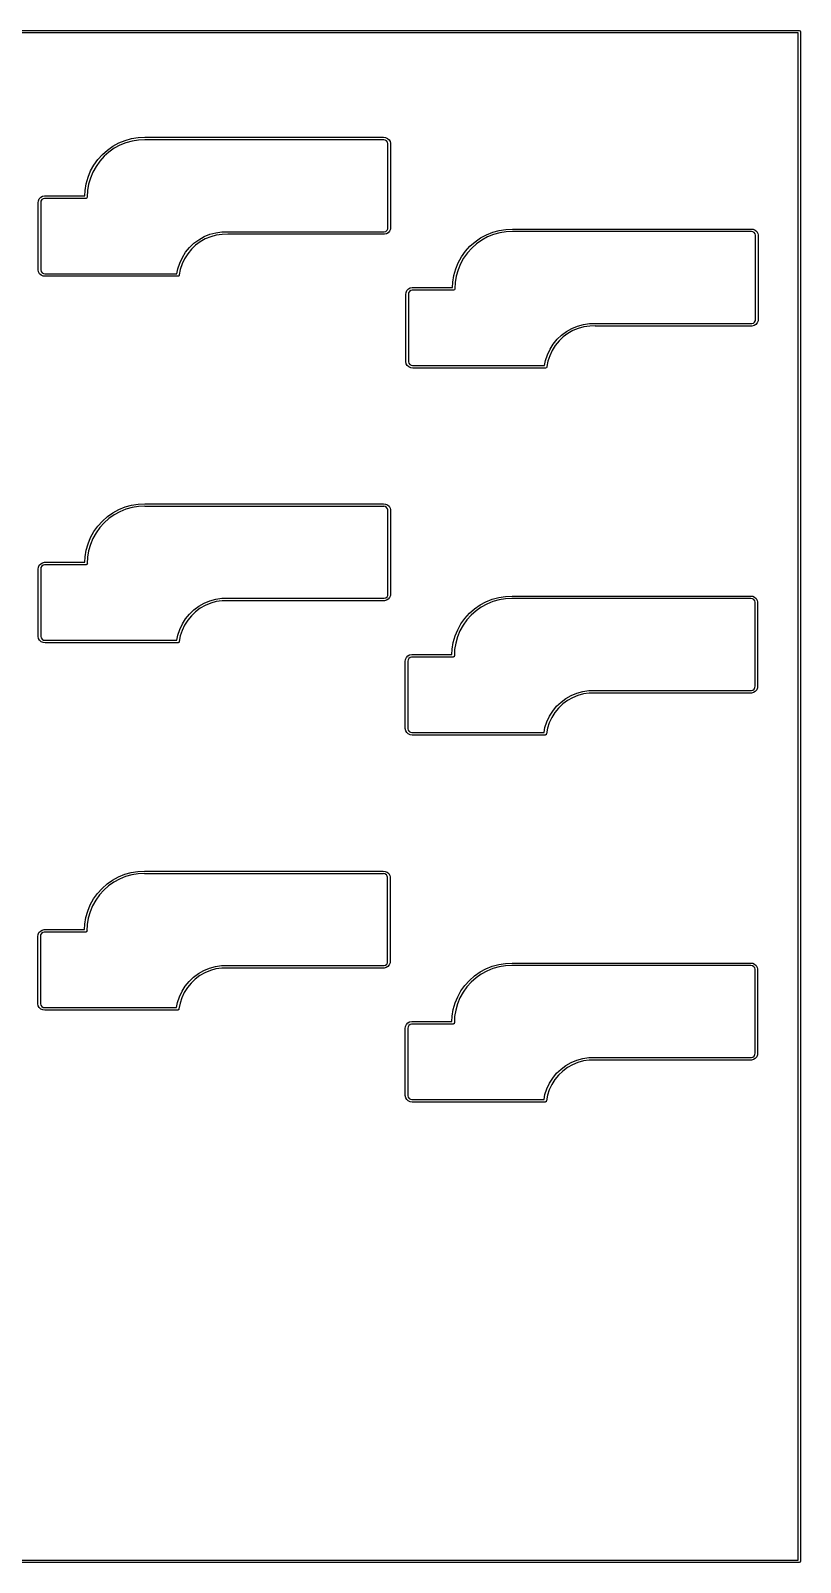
# Model space of a CAD drawing. Extents: x 23.1 to 118, y -101.2 to -30.3.
# Drawn here: x 82.4 to 118, y -101.2 to -30.3 of the extents above; entities that cross this region are included whole.
import ezdxf

# ---------------------------------------------------------------- set-up
doc = ezdxf.new("R2010")
doc.units = 0
doc.layers.add('BLACK', color=7, linetype='CONTINUOUS')

msp = doc.modelspace()

# ---------------------------------------------------------------- linework, layer by layer
at = {"layer": 'BLACK', "linetype": 'CONTINUOUS'}
for p, q in [((23.15, -30.3), (117.95, -30.3)), ((117.9, -30.4), (23.2, -30.4)), ((117.9, -101.15), (117.9, -30.4)), ((117.95, -30.3), (117.985, -30.3146)), ((117.985, -30.3146), (118, -30.35)), ((118, -30.35), (118, -101.2)), ((86.4391, -35.5041), (86.7287, -35.3868)), ((86.7287, -35.3868), (87.0298, -35.303)), ((87.0545, -35.4161), (86.766, -35.4963)), ((87.0298, -35.303), (87.3385, -35.2539)), ((87.3502, -35.369), (87.0545, -35.4161)), ((87.3385, -35.2539), (87.65, -35.24)), ((87.6401, -35.3561), (87.3502, -35.369)), ((87.6493, -35.36), (87.6401, -35.3561)), ((87.6496, -35.3598), (87.6493, -35.36)), ((87.65, -35.36), (87.6496, -35.3598)), ((87.65, -35.24), (87.65, -35.24)), ((87.65, -35.24), (87.6501, -35.24)), ((98.7003, -35.36), (87.65, -35.36)), ((87.6501, -35.24), (87.6507, -35.24)), ((87.6507, -35.24), (87.6507, -35.24)), ((87.6507, -35.24), (98.7003, -35.24)), ((98.7003, -35.24), (98.7014, -35.2405)), ((98.7015, -35.3595), (98.7003, -35.36)), ((98.7014, -35.2405), (98.7943, -35.2514)), ((98.7027, -35.36), (98.7015, -35.3595)), ((98.7087, -35.3572), (98.7027, -35.36)), ((98.7773, -35.368), (98.7087, -35.3572)), ((98.8418, -35.4075), (98.7773, -35.368)), ((98.7943, -35.2514), (98.8824, -35.292)), ((98.8864, -35.4687), (98.8418, -35.4075)), ((98.8824, -35.292), (98.9538, -35.3578)), ((98.9, -35.5253), (98.8864, -35.4687)), ((98.9538, -35.3578), (99.0012, -35.4424)), ((99.0012, -35.4424), (99.0137, -35.5048)), ((85.4657, -36.2726), (85.6747, -36.0402)), ((85.7562, -36.1223), (85.556, -36.3449)), ((85.6747, -36.0402), (85.9086, -35.8329)), ((85.9803, -35.9237), (85.7562, -36.1223)), ((85.9086, -35.8329), (86.1645, -35.6535)), ((86.2255, -35.7518), (85.9803, -35.9237)), ((86.1645, -35.6535), (86.4391, -35.5041)), ((86.4885, -35.6087), (86.2255, -35.7518)), ((86.766, -35.4963), (86.4885, -35.6087)), ((98.8997, -39.4), (98.9, -35.5253)), ((99.0137, -35.5048), (99.02, -35.52)), ((99.02, -35.5383), (99.0197, -39.4)), ((99.02, -35.52), (99.02, -35.5363)), ((99.02, -35.5363), (99.0203, -35.5376)), ((99.0202, -35.5376), (99.02, -35.5383)), ((99.0203, -35.5376), (99.0202, -35.5376)), ((99.0202, -35.5376), (99.0202, -35.5376)), ((85.0136, -37.0894), (85.133, -36.8006)), ((85.2373, -36.8508), (85.1228, -37.1275)), ((85.133, -36.8006), (85.2844, -36.5271)), ((85.3823, -36.5888), (85.2373, -36.8508)), ((85.2844, -36.5271), (85.4657, -36.2726)), ((85.556, -36.3449), (85.3823, -36.5888)), ((84.8762, -37.6982), (84.9276, -37.3899)), ((84.9276, -37.3899), (85.0136, -37.0894)), ((85.0405, -37.4154), (84.9912, -37.7107)), ((85.1228, -37.1275), (85.0405, -37.4154)), ((82.7038, -38.27), (82.7043, -38.2689)), ((82.7038, -41.38), (82.7038, -38.27)), ((82.7043, -38.2689), (82.7152, -38.176)), ((82.7152, -38.176), (82.7558, -38.0879)), ((82.7558, -38.0879), (82.8216, -38.0165)), ((82.8319, -38.193), (82.821, -38.2616)), ((82.821, -38.2616), (82.8238, -38.2676)), ((82.8216, -38.0165), (82.9063, -37.9691)), ((82.8238, -38.2676), (82.8234, -38.2688)), ((82.8234, -38.2688), (82.8238, -38.27)), ((82.8238, -38.27), (82.8238, -41.38)), ((82.8714, -38.1285), (82.8319, -38.193)), ((82.9325, -38.084), (82.8714, -38.1285)), ((82.9063, -37.9691), (83.0013, -37.9501)), ((82.999, -38.068), (82.9325, -38.084)), ((83.0038, -38.07), (82.999, -38.068)), ((83.0013, -37.9501), (83.0015, -37.95)), ((83.0015, -37.95), (83.0027, -37.9505)), ((83.0027, -37.9505), (83.0038, -37.95)), ((83.0038, -37.95), (84.8631, -37.95)), ((84.92, -38.07), (83.0038, -38.07)), ((84.8631, -37.95), (84.8762, -37.6982)), ((84.9201, -38.0699), (84.92, -38.07)), ((84.9203, -38.07), (84.9201, -38.0699)), ((84.9413, -38.0612), (84.9203, -38.07)), ((84.9624, -38.0524), (84.9413, -38.0612)), ((84.9625, -38.0523), (84.9624, -38.0524)), ((84.9626, -38.0522), (84.9625, -38.0523)), ((84.9713, -38.0311), (84.9626, -38.0522)), ((84.98, -38.01), (84.9713, -38.0311)), ((84.9912, -37.7107), (84.9762, -38.0006)), ((84.9762, -38.0006), (84.98, -38.0097)), ((84.98, -38.0097), (84.9799, -38.0099)), ((84.9799, -38.0099), (84.98, -38.01)), ((90.6556, -39.7353), (90.9293, -39.6607)), ((90.9293, -39.6607), (91.2101, -39.6203)), ((91.2101, -39.6203), (91.491, -39.6151)), ((91.48, -39.7309), (91.2194, -39.7358)), ((91.4886, -39.7349), (91.48, -39.7309)), ((91.491, -39.6151), (91.4912, -39.615)), ((91.4912, -39.615), (98.7297, -39.615)), ((98.7297, -39.615), (98.7336, -39.6166)), ((98.7336, -39.6166), (98.7993, -39.5979)), ((98.8302, -39.7117), (98.7344, -39.7349)), ((98.7993, -39.5979), (98.8594, -39.5498)), ((98.9139, -39.6596), (98.8302, -39.7117)), ((98.8594, -39.5498), (98.8961, -39.4822)), ((98.8961, -39.4822), (98.9031, -39.4117)), ((98.9009, -39.4029), (98.8997, -39.4)), ((98.9, -39.406), (98.9009, -39.4029)), ((98.9031, -39.4117), (98.9, -39.406)), ((98.9771, -39.584), (98.9139, -39.6596)), ((99.0135, -39.4924), (98.9771, -39.584)), ((99.0189, -39.4018), (99.0135, -39.4924)), ((99.0197, -39.4), (99.0189, -39.4018)), ((103.464, -39.7541), (103.754, -39.6368)), ((103.754, -39.6368), (104.055, -39.553)), ((104.079, -39.6661), (103.791, -39.7463)), ((104.055, -39.553), (104.364, -39.5039)), ((104.375, -39.619), (104.079, -39.6661)), ((104.364, -39.5039), (104.675, -39.49)), ((104.665, -39.6061), (104.375, -39.619)), ((104.674, -39.61), (104.665, -39.6061)), ((104.675, -39.6098), (104.674, -39.61)), ((104.675, -39.49), (104.675, -39.49)), ((104.675, -39.49), (104.675, -39.49)), ((104.675, -39.49), (104.676, -39.49)), ((104.675, -39.61), (104.675, -39.6098)), ((115.725, -39.61), (104.675, -39.61)), ((104.676, -39.49), (104.676, -39.49)), ((104.676, -39.49), (115.725, -39.49)), ((115.725, -39.49), (115.726, -39.4905)), ((115.726, -39.6095), (115.725, -39.61)), ((115.726, -39.4905), (115.819, -39.5014)), ((115.728, -39.61), (115.726, -39.6095)), ((115.734, -39.6072), (115.728, -39.61)), ((115.802, -39.618), (115.734, -39.6072)), ((115.867, -39.6575), (115.802, -39.618)), ((115.819, -39.5014), (115.907, -39.542)), ((115.911, -39.7187), (115.867, -39.6575)), ((115.907, -39.542), (115.979, -39.6078)), ((115.925, -39.7753), (115.911, -39.7187)), ((115.979, -39.6078), (116.026, -39.6924)), ((116.026, -39.6924), (116.039, -39.7548)), ((89.5333, -40.5669), (89.7129, -40.3473)), ((89.7979, -40.4261), (89.6273, -40.6346)), ((89.7129, -40.3473), (89.9182, -40.1516)), ((89.9928, -40.2402), (89.7979, -40.4261)), ((89.9182, -40.1516), (90.1462, -39.9827)), ((90.2093, -40.0799), (89.9928, -40.2402)), ((90.1462, -39.9827), (90.3932, -39.8432)), ((90.4438, -39.9474), (90.2093, -40.0799)), ((90.3932, -39.8432), (90.6556, -39.7353)), ((90.6929, -39.845), (90.4438, -39.9474)), ((90.9528, -39.7741), (90.6929, -39.845)), ((91.2194, -39.7358), (90.9528, -39.7741)), ((91.4899, -39.7345), (91.4886, -39.7349)), ((91.4912, -39.735), (91.4899, -39.7345)), ((98.7297, -39.735), (91.4912, -39.735)), ((98.732, -39.734), (98.7297, -39.735)), ((98.7344, -39.7348), (98.732, -39.734)), ((98.7344, -39.7349), (98.7344, -39.7348)), ((102.491, -40.5226), (102.7, -40.2902)), ((102.781, -40.3723), (102.581, -40.5949)), ((102.7, -40.2902), (102.934, -40.0829)), ((103.005, -40.1737), (102.781, -40.3723)), ((102.934, -40.0829), (103.19, -39.9035)), ((103.25, -40.0018), (103.005, -40.1737)), ((103.19, -39.9035), (103.464, -39.7541)), ((103.513, -39.8587), (103.25, -40.0018)), ((103.791, -39.7463), (103.513, -39.8587)), ((115.925, -43.65), (115.925, -39.7753)), ((116.039, -39.7548), (116.045, -39.77)), ((116.045, -39.77), (116.045, -39.7863)), ((116.045, -39.7863), (116.045, -39.7876)), ((116.045, -39.7876), (116.045, -39.7876)), ((116.045, -39.7876), (116.045, -39.7876)), ((116.045, -39.7876), (116.045, -39.7883)), ((116.045, -39.7883), (116.045, -43.65)), ((89.1742, -41.3337), (89.2619, -41.0639)), ((89.2619, -41.0639), (89.3822, -40.807)), ((89.3696, -41.1065), (89.2864, -41.3627)), ((89.4839, -40.8626), (89.3696, -41.1065)), ((89.3822, -40.807), (89.5333, -40.5669)), ((89.6273, -40.6346), (89.4839, -40.8626)), ((102.039, -41.3394), (102.158, -41.0506)), ((102.262, -41.1008), (102.148, -41.3775)), ((102.158, -41.0506), (102.309, -40.7771)), ((102.407, -40.8388), (102.262, -41.1008)), ((102.309, -40.7771), (102.491, -40.5226)), ((102.581, -40.5949), (102.407, -40.8388)), ((82.7043, -41.3812), (82.7038, -41.38)), ((82.7229, -41.4776), (82.7038, -41.3824)), ((82.7038, -41.3824), (82.7039, -41.3824)), ((82.7039, -41.3824), (82.7043, -41.3812)), ((82.7703, -41.5622), (82.7229, -41.4776)), ((82.8417, -41.6281), (82.7703, -41.5622)), ((82.8238, -41.38), (82.8218, -41.385)), ((82.8218, -41.385), (82.8377, -41.4513)), ((82.8377, -41.4513), (82.8823, -41.5125)), ((82.9299, -41.6686), (82.8417, -41.6281)), ((82.8823, -41.5125), (82.9468, -41.552)), ((83.0227, -41.6795), (82.9299, -41.6686)), ((82.9468, -41.552), (83.0155, -41.5628)), ((83.0155, -41.5628), (83.0214, -41.56)), ((83.0214, -41.56), (83.0227, -41.5605)), ((83.0227, -41.5605), (83.0238, -41.56)), ((83.0238, -41.68), (83.0227, -41.6795)), ((83.0238, -41.56), (89.1306, -41.56)), ((89.18, -41.68), (83.0238, -41.68)), ((89.1306, -41.56), (89.1742, -41.3337)), ((89.1979, -41.6726), (89.18, -41.68)), ((89.2166, -41.6675), (89.1979, -41.6726)), ((89.2187, -41.664), (89.2166, -41.6675)), ((89.2224, -41.6624), (89.2187, -41.664)), ((89.2298, -41.6445), (89.2224, -41.6624)), ((89.2395, -41.6277), (89.2298, -41.6445)), ((89.2864, -41.3627), (89.2378, -41.6147)), ((89.2378, -41.6147), (89.24, -41.62)), ((89.24, -41.62), (89.2384, -41.6238)), ((89.2384, -41.6238), (89.2395, -41.6277)), ((101.901, -41.9482), (101.953, -41.6399)), ((101.953, -41.6399), (102.039, -41.3394)), ((102.065, -41.6654), (102.016, -41.9607)), ((102.148, -41.3775), (102.065, -41.6654)), ((99.7288, -42.52), (99.7293, -42.5189)), ((99.7288, -45.63), (99.7288, -42.52)), ((99.7293, -42.5189), (99.7402, -42.426)), ((99.7402, -42.426), (99.7808, -42.3379)), ((99.7808, -42.3379), (99.8466, -42.2665)), ((99.8569, -42.443), (99.846, -42.5116)), ((99.846, -42.5116), (99.8488, -42.5176)), ((99.8466, -42.2665), (99.9313, -42.2191)), ((99.8488, -42.5176), (99.8484, -42.5188)), ((99.8484, -42.5188), (99.8488, -42.52)), ((99.8488, -42.52), (99.8488, -45.63)), ((99.8964, -42.3785), (99.8569, -42.443)), ((99.9575, -42.334), (99.8964, -42.3785)), ((99.9313, -42.2191), (100.026, -42.2001)), ((100.024, -42.318), (99.9575, -42.334)), ((100.029, -42.32), (100.024, -42.318)), ((100.026, -42.2001), (100.026, -42.2)), ((100.026, -42.2), (100.028, -42.2005)), ((100.028, -42.2005), (100.029, -42.2)), ((100.029, -42.2), (101.888, -42.2)), ((101.945, -42.32), (100.029, -42.32)), ((101.888, -42.2), (101.901, -41.9482)), ((101.966, -42.3112), (101.945, -42.32)), ((101.945, -42.32), (101.945, -42.3199)), ((101.945, -42.3199), (101.945, -42.32)), ((101.987, -42.3024), (101.966, -42.3112)), ((101.988, -42.3022), (101.987, -42.3023)), ((101.987, -42.3023), (101.987, -42.3024)), ((101.996, -42.2811), (101.988, -42.3022)), ((102.005, -42.26), (101.996, -42.2811)), ((102.016, -41.9607), (102.001, -42.2506)), ((102.001, -42.2506), (102.005, -42.2597)), ((102.005, -42.2597), (102.005, -42.2599)), ((102.005, -42.2599), (102.005, -42.26)), ((107.418, -44.0932), (107.681, -43.9853)), ((107.681, -43.9853), (107.954, -43.9107)), ((107.954, -43.9107), (108.235, -43.8703)), ((108.244, -43.9858), (107.978, -44.0241)), ((108.235, -43.8703), (108.516, -43.8651)), ((108.505, -43.9809), (108.244, -43.9858)), ((108.514, -43.9849), (108.505, -43.9809)), ((108.515, -43.9845), (108.514, -43.9849)), ((108.516, -43.985), (108.515, -43.9845)), ((108.516, -43.8651), (108.516, -43.865)), ((108.516, -43.865), (115.755, -43.865)), ((115.755, -43.985), (108.516, -43.985)), ((115.755, -43.865), (115.759, -43.8666)), ((115.757, -43.984), (115.755, -43.985)), ((115.759, -43.9848), (115.757, -43.984)), ((115.759, -43.8666), (115.824, -43.8479)), ((115.855, -43.9617), (115.759, -43.9849)), ((115.759, -43.9849), (115.759, -43.9848)), ((115.824, -43.8479), (115.884, -43.7998)), ((115.939, -43.9096), (115.855, -43.9617)), ((115.884, -43.7998), (115.921, -43.7322)), ((115.921, -43.7322), (115.928, -43.6617)), ((115.926, -43.6529), (115.925, -43.65)), ((115.925, -43.656), (115.926, -43.6529)), ((115.928, -43.6617), (115.925, -43.656)), ((116.002, -43.834), (115.939, -43.9096)), ((116.039, -43.7424), (116.002, -43.834)), ((116.044, -43.6518), (116.039, -43.7424)), ((116.045, -43.65), (116.044, -43.6518)), ((106.558, -44.8169), (106.738, -44.5973)), ((106.823, -44.6761), (106.652, -44.8846)), ((106.738, -44.5973), (106.943, -44.4016)), ((107.018, -44.4902), (106.823, -44.6761)), ((106.943, -44.4016), (107.171, -44.2327)), ((107.234, -44.3299), (107.018, -44.4902)), ((107.171, -44.2327), (107.418, -44.0932)), ((107.469, -44.1974), (107.234, -44.3299)), ((107.718, -44.095), (107.469, -44.1974)), ((107.978, -44.0241), (107.718, -44.095)), ((106.199, -45.5837), (106.287, -45.3139)), ((106.287, -45.3139), (106.407, -45.057)), ((106.395, -45.3565), (106.311, -45.6127)), ((106.509, -45.1126), (106.395, -45.3565)), ((106.407, -45.057), (106.558, -44.8169)), ((106.652, -44.8846), (106.509, -45.1126)), ((99.7293, -45.6312), (99.7288, -45.63)), ((99.7479, -45.7276), (99.7288, -45.6324)), ((99.7288, -45.6324), (99.7289, -45.6324)), ((99.7289, -45.6324), (99.7293, -45.6312)), ((99.7953, -45.8122), (99.7479, -45.7276)), ((99.8667, -45.8781), (99.7953, -45.8122)), ((99.8488, -45.63), (99.8468, -45.635)), ((99.8468, -45.635), (99.8627, -45.7013)), ((99.8627, -45.7013), (99.9073, -45.7625)), ((99.9549, -45.9186), (99.8667, -45.8781)), ((99.9073, -45.7625), (99.9718, -45.802)), ((100.048, -45.9295), (99.9549, -45.9186)), ((99.9718, -45.802), (100.04, -45.8128)), ((100.04, -45.8128), (100.046, -45.81)), ((100.046, -45.81), (100.048, -45.8105)), ((100.048, -45.8105), (100.049, -45.81)), ((100.049, -45.93), (100.048, -45.9295)), ((100.049, -45.81), (106.156, -45.81)), ((106.205, -45.93), (100.049, -45.93)), ((106.156, -45.81), (106.199, -45.5837)), ((106.223, -45.9226), (106.205, -45.93)), ((106.242, -45.9175), (106.223, -45.9226)), ((106.244, -45.914), (106.242, -45.9175)), ((106.247, -45.9124), (106.244, -45.914)), ((106.255, -45.8945), (106.247, -45.9124)), ((106.265, -45.8777), (106.255, -45.8945)), ((106.311, -45.6127), (106.263, -45.8647)), ((106.263, -45.8647), (106.265, -45.87)), ((106.265, -45.87), (106.263, -45.8738)), ((106.263, -45.8738), (106.265, -45.8777)), ((86.1645, -52.6285), (86.4391, -52.4791)), ((86.4391, -52.4791), (86.7287, -52.3618)), ((86.766, -52.4713), (86.4885, -52.5837)), ((86.7287, -52.3618), (87.0298, -52.278)), ((87.0545, -52.3911), (86.766, -52.4713)), ((87.0298, -52.278), (87.3385, -52.2289)), ((87.3502, -52.344), (87.0545, -52.3911)), ((87.3385, -52.2289), (87.65, -52.215)), ((87.6401, -52.3311), (87.3502, -52.344)), ((87.6493, -52.335), (87.6401, -52.3311)), ((87.6496, -52.3348), (87.6493, -52.335)), ((87.65, -52.335), (87.6496, -52.3348)), ((87.65, -52.215), (87.65, -52.215)), ((87.65, -52.215), (87.6501, -52.215)), ((98.7003, -52.335), (87.65, -52.335)), ((87.6501, -52.215), (87.6507, -52.215)), ((87.6507, -52.215), (87.6507, -52.215)), ((87.6507, -52.215), (98.7003, -52.215)), ((98.7003, -52.215), (98.7014, -52.2155)), ((98.7015, -52.3345), (98.7003, -52.335)), ((98.7014, -52.2155), (98.7943, -52.2264)), ((98.7027, -52.335), (98.7015, -52.3345)), ((98.7087, -52.3322), (98.7027, -52.335)), ((98.7773, -52.343), (98.7087, -52.3322)), ((98.8418, -52.3825), (98.7773, -52.343)), ((98.7943, -52.2264), (98.8824, -52.267)), ((98.8864, -52.4437), (98.8418, -52.3825)), ((98.8824, -52.267), (98.9538, -52.3328)), ((98.9, -52.5003), (98.8864, -52.4437)), ((98.8997, -56.375), (98.9, -52.5003)), ((98.9538, -52.3328), (99.0012, -52.4174)), ((99.0012, -52.4174), (99.0137, -52.4798)), ((99.0137, -52.4798), (99.02, -52.495)), ((99.02, -52.495), (99.02, -52.5113)), ((85.4657, -53.2476), (85.6747, -53.0152)), ((85.7562, -53.0973), (85.556, -53.3199)), ((85.6747, -53.0152), (85.9086, -52.8079)), ((85.9803, -52.8987), (85.7562, -53.0973)), ((85.9086, -52.8079), (86.1645, -52.6285)), ((86.2255, -52.7268), (85.9803, -52.8987)), ((86.4885, -52.5837), (86.2255, -52.7268)), ((99.02, -52.5133), (99.0197, -56.375)), ((99.02, -52.5113), (99.0203, -52.5126)), ((99.0202, -52.5126), (99.02, -52.5133)), ((99.0203, -52.5126), (99.0202, -52.5126)), ((99.0202, -52.5126), (99.0202, -52.5126)), ((85.0136, -54.0644), (85.133, -53.7756)), ((85.2373, -53.8258), (85.1228, -54.1025)), ((85.133, -53.7756), (85.2844, -53.5021)), ((85.3823, -53.5638), (85.2373, -53.8258)), ((85.2844, -53.5021), (85.4657, -53.2476)), ((85.556, -53.3199), (85.3823, -53.5638)), ((84.8762, -54.6732), (84.9276, -54.3649)), ((84.9276, -54.3649), (85.0136, -54.0644)), ((85.0405, -54.3904), (84.9912, -54.6857)), ((85.1228, -54.1025), (85.0405, -54.3904)), ((82.7038, -55.245), (82.7043, -55.2439)), ((82.7038, -58.355), (82.7038, -55.245)), ((82.7043, -55.2439), (82.7152, -55.151)), ((82.7152, -55.151), (82.7558, -55.0629)), ((82.7558, -55.0629), (82.8216, -54.9915)), ((82.8319, -55.168), (82.821, -55.2366)), ((82.821, -55.2366), (82.8238, -55.2426)), ((82.8216, -54.9915), (82.9063, -54.9441)), ((82.8238, -55.2426), (82.8234, -55.2438)), ((82.8234, -55.2438), (82.8238, -55.245)), ((82.8238, -55.245), (82.8238, -58.355)), ((82.8714, -55.1035), (82.8319, -55.168)), ((82.9325, -55.059), (82.8714, -55.1035)), ((82.9063, -54.9441), (83.0013, -54.9251)), ((82.999, -55.043), (82.9325, -55.059)), ((83.0038, -55.045), (82.999, -55.043)), ((83.0013, -54.9251), (83.0015, -54.925)), ((83.0015, -54.925), (83.0027, -54.9255)), ((83.0027, -54.9255), (83.0038, -54.925)), ((83.0038, -54.925), (84.8631, -54.925)), ((84.92, -55.045), (83.0038, -55.045)), ((84.8631, -54.925), (84.8762, -54.6732)), ((84.9201, -55.0449), (84.92, -55.045)), ((84.9203, -55.045), (84.9201, -55.0449)), ((84.9413, -55.0362), (84.9203, -55.045)), ((84.9624, -55.0274), (84.9413, -55.0362)), ((84.9625, -55.0273), (84.9624, -55.0274)), ((84.9626, -55.0272), (84.9625, -55.0273)), ((84.9713, -55.0061), (84.9626, -55.0272)), ((84.98, -54.985), (84.9713, -55.0061)), ((84.9912, -54.6857), (84.9762, -54.9756)), ((84.9762, -54.9756), (84.98, -54.9847)), ((84.98, -54.9847), (84.9799, -54.9849)), ((84.9799, -54.9849), (84.98, -54.985)), ((90.3932, -56.8182), (90.6556, -56.7103)), ((90.6556, -56.7103), (90.9293, -56.6357)), ((90.9528, -56.7491), (90.6929, -56.82)), ((90.9293, -56.6357), (91.2101, -56.5953)), ((91.2194, -56.7108), (90.9528, -56.7491)), ((91.2101, -56.5953), (91.491, -56.5901)), ((91.48, -56.7059), (91.2194, -56.7108)), ((91.4886, -56.7099), (91.48, -56.7059)), ((91.4899, -56.7095), (91.4886, -56.7099)), ((91.4912, -56.71), (91.4899, -56.7095)), ((91.491, -56.5901), (91.4912, -56.59)), ((91.4912, -56.59), (98.7297, -56.59)), ((98.7297, -56.71), (91.4912, -56.71)), ((98.7297, -56.59), (98.7336, -56.5916)), ((98.732, -56.709), (98.7297, -56.71)), ((98.7344, -56.7098), (98.732, -56.709)), ((98.7336, -56.5916), (98.7993, -56.5729)), ((98.8302, -56.6867), (98.7344, -56.7099)), ((98.7344, -56.7099), (98.7344, -56.7098)), ((98.7993, -56.5729), (98.8594, -56.5248)), ((98.9139, -56.6346), (98.8302, -56.6867)), ((98.8594, -56.5248), (98.8961, -56.4572)), ((98.8961, -56.4572), (98.9031, -56.3867)), ((98.9009, -56.3779), (98.8997, -56.375)), ((98.9, -56.381), (98.9009, -56.3779)), ((98.9031, -56.3867), (98.9, -56.381)), ((98.9771, -56.559), (98.9139, -56.6346)), ((99.0135, -56.4674), (98.9771, -56.559)), ((99.0189, -56.3768), (99.0135, -56.4674)), ((99.0197, -56.375), (99.0189, -56.3768)), ((103.165, -56.9035), (103.439, -56.7541)), ((103.439, -56.7541), (103.729, -56.6368)), ((103.766, -56.7463), (103.488, -56.8587)), ((103.729, -56.6368), (104.03, -56.553)), ((104.054, -56.6661), (103.766, -56.7463)), ((104.03, -56.553), (104.338, -56.5039)), ((104.35, -56.619), (104.054, -56.6661)), ((104.338, -56.5039), (104.65, -56.49)), ((104.64, -56.6061), (104.35, -56.619)), ((104.649, -56.61), (104.64, -56.6061)), ((104.65, -56.6098), (104.649, -56.61)), ((104.65, -56.49), (104.65, -56.49)), ((104.65, -56.49), (104.65, -56.49)), ((104.65, -56.49), (104.651, -56.49)), ((104.65, -56.61), (104.65, -56.6098)), ((115.7, -56.61), (104.65, -56.61)), ((104.651, -56.49), (104.651, -56.49)), ((104.651, -56.49), (115.7, -56.49)), ((115.7, -56.49), (115.701, -56.4905)), ((115.701, -56.6095), (115.7, -56.61)), ((115.701, -56.4905), (115.794, -56.5014)), ((115.703, -56.61), (115.701, -56.6095)), ((115.709, -56.6072), (115.703, -56.61)), ((115.777, -56.618), (115.709, -56.6072)), ((115.842, -56.6575), (115.777, -56.618)), ((115.794, -56.5014), (115.882, -56.542)), ((115.886, -56.7187), (115.842, -56.6575)), ((115.882, -56.542), (115.954, -56.6078)), ((115.9, -56.7753), (115.886, -56.7187)), ((115.954, -56.6078), (116.001, -56.6924)), ((116.001, -56.6924), (116.014, -56.7548)), ((116.014, -56.7548), (116.02, -56.77)), ((89.5333, -57.5419), (89.7129, -57.3223)), ((89.7979, -57.4011), (89.6273, -57.6096)), ((89.7129, -57.3223), (89.9182, -57.1266)), ((89.9928, -57.2152), (89.7979, -57.4011)), ((89.9182, -57.1266), (90.1462, -56.9577)), ((90.2093, -57.0549), (89.9928, -57.2152)), ((90.1462, -56.9577), (90.3932, -56.8182)), ((90.4438, -56.9224), (90.2093, -57.0549)), ((90.6929, -56.82), (90.4438, -56.9224)), ((102.466, -57.5226), (102.675, -57.2902)), ((102.756, -57.3723), (102.556, -57.5949)), ((102.675, -57.2902), (102.909, -57.0829)), ((102.98, -57.1737), (102.756, -57.3723)), ((102.909, -57.0829), (103.165, -56.9035)), ((103.225, -57.0018), (102.98, -57.1737)), ((103.488, -56.8587), (103.225, -57.0018)), ((115.9, -60.65), (115.9, -56.7753)), ((116.02, -56.77), (116.02, -56.7863)), ((116.02, -56.7863), (116.02, -56.7876)), ((116.02, -56.7876), (116.02, -56.7876)), ((116.02, -56.7876), (116.02, -56.7876)), ((116.02, -56.7876), (116.02, -56.7883)), ((116.02, -56.7883), (116.02, -60.65)), ((89.1742, -58.3087), (89.2619, -58.0389)), ((89.2619, -58.0389), (89.3822, -57.782)), ((89.3696, -58.0815), (89.2864, -58.3377)), ((89.4839, -57.8376), (89.3696, -58.0815)), ((89.3822, -57.782), (89.5333, -57.5419)), ((89.6273, -57.6096), (89.4839, -57.8376)), ((102.014, -58.3394), (102.133, -58.0506)), ((102.237, -58.1008), (102.123, -58.3775)), ((102.133, -58.0506), (102.284, -57.7771)), ((102.382, -57.8388), (102.237, -58.1008)), ((102.284, -57.7771), (102.466, -57.5226)), ((102.556, -57.5949), (102.382, -57.8388)), ((82.7043, -58.3562), (82.7038, -58.355)), ((82.7229, -58.4526), (82.7038, -58.3574)), ((82.7038, -58.3574), (82.7039, -58.3574)), ((82.7039, -58.3574), (82.7043, -58.3562)), ((82.7703, -58.5372), (82.7229, -58.4526)), ((82.8417, -58.6031), (82.7703, -58.5372)), ((82.8238, -58.355), (82.8218, -58.36)), ((82.8218, -58.36), (82.8377, -58.4263)), ((82.8377, -58.4263), (82.8823, -58.4875)), ((82.9299, -58.6436), (82.8417, -58.6031)), ((82.8823, -58.4875), (82.9468, -58.527)), ((83.0227, -58.6545), (82.9299, -58.6436)), ((82.9468, -58.527), (83.0155, -58.5378)), ((83.0155, -58.5378), (83.0214, -58.535)), ((83.0214, -58.535), (83.0227, -58.5355)), ((83.0227, -58.5355), (83.0238, -58.535)), ((83.0238, -58.655), (83.0227, -58.6545)), ((83.0238, -58.535), (89.1306, -58.535)), ((89.18, -58.655), (83.0238, -58.655)), ((89.1306, -58.535), (89.1742, -58.3087)), ((89.1979, -58.6476), (89.18, -58.655)), ((89.2166, -58.6425), (89.1979, -58.6476)), ((89.2187, -58.639), (89.2166, -58.6425)), ((89.2224, -58.6374), (89.2187, -58.639)), ((89.2298, -58.6195), (89.2224, -58.6374)), ((89.2395, -58.6027), (89.2298, -58.6195)), ((89.2864, -58.3377), (89.2378, -58.5897)), ((89.2378, -58.5897), (89.24, -58.595)), ((89.24, -58.595), (89.2384, -58.5988)), ((89.2384, -58.5988), (89.2395, -58.6027)), ((101.876, -58.9482), (101.928, -58.6399)), ((101.928, -58.6399), (102.014, -58.3394)), ((102.04, -58.6654), (101.991, -58.9607)), ((102.123, -58.3775), (102.04, -58.6654)), ((99.7038, -59.52), (99.7043, -59.5189)), ((99.7038, -62.63), (99.7038, -59.52)), ((99.7043, -59.5189), (99.7152, -59.426)), ((99.7152, -59.426), (99.7558, -59.3379)), ((99.7558, -59.3379), (99.8216, -59.2665)), ((99.8319, -59.443), (99.821, -59.5116)), ((99.821, -59.5116), (99.8238, -59.5176)), ((99.8216, -59.2665), (99.9063, -59.2191)), ((99.8238, -59.5176), (99.8234, -59.5188)), ((99.8234, -59.5188), (99.8238, -59.52)), ((99.8238, -59.52), (99.8238, -62.63)), ((99.8714, -59.3785), (99.8319, -59.443)), ((99.9325, -59.334), (99.8714, -59.3785)), ((99.9063, -59.2191), (100.001, -59.2001)), ((99.999, -59.318), (99.9325, -59.334)), ((100.004, -59.32), (99.999, -59.318)), ((100.001, -59.2001), (100.001, -59.2)), ((100.001, -59.2), (100.003, -59.2005)), ((100.003, -59.2005), (100.004, -59.2)), ((100.004, -59.2), (101.863, -59.2)), ((101.92, -59.32), (100.004, -59.32)), ((101.863, -59.2), (101.876, -58.9482)), ((101.941, -59.3112), (101.92, -59.32)), ((101.92, -59.32), (101.92, -59.3199)), ((101.92, -59.3199), (101.92, -59.32)), ((101.962, -59.3024), (101.941, -59.3112)), ((101.963, -59.3022), (101.962, -59.3023)), ((101.962, -59.3023), (101.962, -59.3024)), ((101.971, -59.2811), (101.963, -59.3022)), ((101.98, -59.26), (101.971, -59.2811)), ((101.991, -58.9607), (101.976, -59.2506)), ((101.976, -59.2506), (101.98, -59.2597)), ((101.98, -59.2597), (101.98, -59.2599)), ((101.98, -59.2599), (101.98, -59.26)), ((107.393, -61.0932), (107.656, -60.9853)), ((107.656, -60.9853), (107.929, -60.9107)), ((107.929, -60.9107), (108.21, -60.8703)), ((108.219, -60.9858), (107.953, -61.0241)), ((108.21, -60.8703), (108.491, -60.8651)), ((108.48, -60.9809), (108.219, -60.9858)), ((108.489, -60.9849), (108.48, -60.9809)), ((108.49, -60.9845), (108.489, -60.9849)), ((108.491, -60.985), (108.49, -60.9845)), ((108.491, -60.8651), (108.491, -60.865)), ((108.491, -60.865), (115.73, -60.865)), ((115.73, -60.985), (108.491, -60.985)), ((115.73, -60.865), (115.734, -60.8666)), ((115.732, -60.984), (115.73, -60.985)), ((115.734, -60.9848), (115.732, -60.984)), ((115.734, -60.8666), (115.799, -60.8479)), ((115.83, -60.9617), (115.734, -60.9849)), ((115.734, -60.9849), (115.734, -60.9848)), ((115.799, -60.8479), (115.859, -60.7998)), ((115.914, -60.9096), (115.83, -60.9617)), ((115.859, -60.7998), (115.896, -60.7322)), ((115.896, -60.7322), (115.903, -60.6617)), ((115.901, -60.6529), (115.9, -60.65)), ((115.9, -60.656), (115.901, -60.6529)), ((115.903, -60.6617), (115.9, -60.656)), ((115.977, -60.834), (115.914, -60.9096)), ((116.014, -60.7424), (115.977, -60.834)), ((116.019, -60.6518), (116.014, -60.7424)), ((116.02, -60.65), (116.019, -60.6518)), ((106.533, -61.8169), (106.713, -61.5973)), ((106.798, -61.6761), (106.627, -61.8846)), ((106.713, -61.5973), (106.918, -61.4016)), ((106.993, -61.4902), (106.798, -61.6761)), ((106.918, -61.4016), (107.146, -61.2327)), ((107.209, -61.3299), (106.993, -61.4902)), ((107.146, -61.2327), (107.393, -61.0932)), ((107.444, -61.1974), (107.209, -61.3299)), ((107.693, -61.095), (107.444, -61.1974)), ((107.953, -61.0241), (107.693, -61.095)), ((106.174, -62.5837), (106.262, -62.3139)), ((106.262, -62.3139), (106.382, -62.057)), ((106.37, -62.3565), (106.286, -62.6127)), ((106.484, -62.1126), (106.37, -62.3565)), ((106.382, -62.057), (106.533, -61.8169)), ((106.627, -61.8846), (106.484, -62.1126)), ((99.7043, -62.6312), (99.7038, -62.63)), ((99.7229, -62.7276), (99.7038, -62.6324)), ((99.7038, -62.6324), (99.7039, -62.6324)), ((99.7039, -62.6324), (99.7043, -62.6312)), ((99.7703, -62.8122), (99.7229, -62.7276)), ((99.8417, -62.8781), (99.7703, -62.8122)), ((99.8238, -62.63), (99.8218, -62.635)), ((99.8218, -62.635), (99.8377, -62.7013)), ((99.8377, -62.7013), (99.8823, -62.7625)), ((99.9299, -62.9186), (99.8417, -62.8781)), ((99.8823, -62.7625), (99.9468, -62.802)), ((100.023, -62.9295), (99.9299, -62.9186)), ((99.9468, -62.802), (100.015, -62.8128)), ((100.015, -62.8128), (100.021, -62.81)), ((100.021, -62.81), (100.023, -62.8105)), ((100.023, -62.8105), (100.024, -62.81)), ((100.024, -62.93), (100.023, -62.9295)), ((100.024, -62.81), (106.131, -62.81)), ((106.18, -62.93), (100.024, -62.93)), ((106.131, -62.81), (106.174, -62.5837)), ((106.198, -62.9226), (106.18, -62.93)), ((106.217, -62.9175), (106.198, -62.9226)), ((106.219, -62.914), (106.217, -62.9175)), ((106.222, -62.9124), (106.219, -62.914)), ((106.23, -62.8945), (106.222, -62.9124)), ((106.24, -62.8777), (106.23, -62.8945)), ((106.286, -62.6127), (106.238, -62.8647)), ((106.238, -62.8647), (106.24, -62.87)), ((106.24, -62.87), (106.238, -62.8738)), ((106.238, -62.8738), (106.24, -62.8777)), ((86.1495, -69.6435), (86.4241, -69.4941)), ((86.4241, -69.4941), (86.7137, -69.3768)), ((86.751, -69.4863), (86.4735, -69.5987)), ((86.7137, -69.3768), (87.0148, -69.293)), ((87.0395, -69.4061), (86.751, -69.4863)), ((87.0148, -69.293), (87.3235, -69.2439)), ((87.3352, -69.359), (87.0395, -69.4061)), ((87.3235, -69.2439), (87.635, -69.23)), ((87.6251, -69.3461), (87.3352, -69.359)), ((87.6343, -69.35), (87.6251, -69.3461)), ((87.6346, -69.3498), (87.6343, -69.35)), ((87.635, -69.35), (87.6346, -69.3498)), ((87.635, -69.23), (87.635, -69.23)), ((87.635, -69.23), (87.6351, -69.23)), ((98.6853, -69.35), (87.635, -69.35)), ((87.6351, -69.23), (87.6357, -69.23)), ((87.6357, -69.23), (87.6357, -69.23)), ((87.6357, -69.23), (98.6853, -69.23)), ((98.6853, -69.23), (98.6864, -69.2305)), ((98.6865, -69.3495), (98.6853, -69.35)), ((98.6864, -69.2305), (98.7793, -69.2414)), ((98.6877, -69.35), (98.6865, -69.3495)), ((98.6937, -69.3472), (98.6877, -69.35)), ((98.7623, -69.358), (98.6937, -69.3472)), ((98.8268, -69.3975), (98.7623, -69.358)), ((98.7793, -69.2414), (98.8674, -69.282)), ((98.8714, -69.4587), (98.8268, -69.3975)), ((98.8674, -69.282), (98.9388, -69.3478)), ((98.885, -69.5153), (98.8714, -69.4587)), ((98.8847, -73.39), (98.885, -69.5153)), ((98.9388, -69.3478), (98.9862, -69.4324)), ((98.9862, -69.4324), (98.9987, -69.4948)), ((98.9987, -69.4948), (99.005, -69.51)), ((99.005, -69.5283), (99.0047, -73.39)), ((99.005, -69.51), (99.005, -69.5263)), ((99.005, -69.5263), (99.0053, -69.5276)), ((99.0052, -69.5276), (99.005, -69.5283)), ((99.0053, -69.5276), (99.0052, -69.5276)), ((99.0052, -69.5276), (99.0052, -69.5276)), ((85.4507, -70.2626), (85.6597, -70.0302)), ((85.7412, -70.1123), (85.541, -70.3349)), ((85.6597, -70.0302), (85.8936, -69.8229)), ((85.9653, -69.9137), (85.7412, -70.1123)), ((85.8936, -69.8229), (86.1495, -69.6435)), ((86.2105, -69.7418), (85.9653, -69.9137)), ((86.4735, -69.5987), (86.2105, -69.7418)), ((84.9986, -71.0794), (85.118, -70.7906)), ((85.2223, -70.8408), (85.1078, -71.1175)), ((85.118, -70.7906), (85.2694, -70.5171)), ((85.3673, -70.5788), (85.2223, -70.8408)), ((85.2694, -70.5171), (85.4507, -70.2626)), ((85.541, -70.3349), (85.3673, -70.5788)), ((84.8612, -71.6882), (84.9126, -71.3799)), ((84.9126, -71.3799), (84.9986, -71.0794)), ((85.0255, -71.4054), (84.9762, -71.7007)), ((85.1078, -71.1175), (85.0255, -71.4054)), ((82.6888, -72.26), (82.6893, -72.2589)), ((82.6888, -75.37), (82.6888, -72.26)), ((82.6893, -72.2589), (82.7002, -72.166)), ((82.7002, -72.166), (82.7408, -72.0779)), ((82.7408, -72.0779), (82.8066, -72.0065)), ((82.8169, -72.183), (82.806, -72.2516)), ((82.806, -72.2516), (82.8088, -72.2576)), ((82.8066, -72.0065), (82.8913, -71.9591)), ((82.8088, -72.2576), (82.8084, -72.2588)), ((82.8084, -72.2588), (82.8088, -72.26)), ((82.8088, -72.26), (82.8088, -75.37)), ((82.8564, -72.1185), (82.8169, -72.183)), ((82.9175, -72.074), (82.8564, -72.1185)), ((82.8913, -71.9591), (82.9863, -71.9401)), ((82.984, -72.058), (82.9175, -72.074)), ((82.9888, -72.06), (82.984, -72.058)), ((82.9863, -71.9401), (82.9865, -71.94)), ((82.9865, -71.94), (82.9877, -71.9405)), ((82.9877, -71.9405), (82.9888, -71.94)), ((82.9888, -71.94), (84.8481, -71.94)), ((84.905, -72.06), (82.9888, -72.06)), ((84.8481, -71.94), (84.8612, -71.6882)), ((84.9051, -72.0599), (84.905, -72.06)), ((84.9053, -72.06), (84.9051, -72.0599)), ((84.9263, -72.0512), (84.9053, -72.06)), ((84.9474, -72.0424), (84.9263, -72.0512)), ((84.9475, -72.0423), (84.9474, -72.0424)), ((84.9476, -72.0422), (84.9475, -72.0423)), ((84.9563, -72.0211), (84.9476, -72.0422)), ((84.965, -72), (84.9563, -72.0211)), ((84.9762, -71.7007), (84.9612, -71.9906)), ((84.9612, -71.9906), (84.965, -71.9997)), ((84.965, -71.9997), (84.9649, -71.9999)), ((84.9649, -71.9999), (84.965, -72)), ((90.3782, -73.8332), (90.6406, -73.7253)), ((90.6406, -73.7253), (90.9143, -73.6507)), ((90.9378, -73.7641), (90.6779, -73.835)), ((90.9143, -73.6507), (91.1951, -73.6103)), ((91.2044, -73.7258), (90.9378, -73.7641)), ((91.1951, -73.6103), (91.476, -73.6051)), ((91.465, -73.7209), (91.2044, -73.7258)), ((91.4736, -73.7249), (91.465, -73.7209)), ((91.4749, -73.7245), (91.4736, -73.7249)), ((91.4762, -73.725), (91.4749, -73.7245)), ((91.476, -73.6051), (91.4762, -73.605)), ((91.4762, -73.605), (98.7147, -73.605)), ((98.7147, -73.725), (91.4762, -73.725)), ((98.7147, -73.605), (98.7186, -73.6066)), ((98.717, -73.724), (98.7147, -73.725)), ((98.7194, -73.7248), (98.717, -73.724)), ((98.7186, -73.6066), (98.7843, -73.5879)), ((98.8152, -73.7017), (98.7194, -73.7249)), ((98.7194, -73.7249), (98.7194, -73.7248)), ((98.7843, -73.5879), (98.8444, -73.5398)), ((98.8989, -73.6496), (98.8152, -73.7017)), ((98.8444, -73.5398), (98.8811, -73.4722)), ((98.8811, -73.4722), (98.8881, -73.4017)), ((98.8859, -73.3929), (98.8847, -73.39)), ((98.885, -73.396), (98.8859, -73.3929)), ((98.8881, -73.4017), (98.885, -73.396)), ((98.9621, -73.574), (98.8989, -73.6496)), ((98.9985, -73.4824), (98.9621, -73.574)), ((99.0039, -73.3918), (98.9985, -73.4824)), ((99.0047, -73.39), (99.0039, -73.3918)), ((103.165, -73.9035), (103.439, -73.7541)), ((103.439, -73.7541), (103.729, -73.6368)), ((103.766, -73.7463), (103.488, -73.8587)), ((103.729, -73.6368), (104.03, -73.553)), ((104.054, -73.6661), (103.766, -73.7463)), ((104.03, -73.553), (104.338, -73.5039)), ((104.35, -73.619), (104.054, -73.6661)), ((104.338, -73.5039), (104.65, -73.49)), ((104.64, -73.6061), (104.35, -73.619)), ((104.649, -73.61), (104.64, -73.6061)), ((104.65, -73.6098), (104.649, -73.61)), ((104.65, -73.49), (104.65, -73.49)), ((104.65, -73.49), (104.65, -73.49)), ((104.65, -73.49), (104.651, -73.49)), ((104.65, -73.61), (104.65, -73.6098)), ((115.7, -73.61), (104.65, -73.61)), ((104.651, -73.49), (104.651, -73.49)), ((104.651, -73.49), (115.7, -73.49)), ((115.7, -73.49), (115.701, -73.4905)), ((115.701, -73.6095), (115.7, -73.61)), ((115.701, -73.4905), (115.794, -73.5014)), ((115.703, -73.61), (115.701, -73.6095)), ((115.709, -73.6072), (115.703, -73.61)), ((115.777, -73.618), (115.709, -73.6072)), ((115.842, -73.6575), (115.777, -73.618)), ((115.794, -73.5014), (115.882, -73.542)), ((115.886, -73.7187), (115.842, -73.6575)), ((115.882, -73.542), (115.954, -73.6078)), ((115.9, -73.7753), (115.886, -73.7187)), ((115.9, -77.65), (115.9, -73.7753)), ((115.954, -73.6078), (116.001, -73.6924)), ((116.001, -73.6924), (116.014, -73.7548)), ((116.014, -73.7548), (116.02, -73.77)), ((116.02, -73.77), (116.02, -73.7863)), ((116.02, -73.7863), (116.02, -73.7876)), ((116.02, -73.7876), (116.02, -73.7876)), ((116.02, -73.7876), (116.02, -73.7876)), ((116.02, -73.7876), (116.02, -73.7883)), ((89.5183, -74.5569), (89.6979, -74.3373)), ((89.7829, -74.4161), (89.6123, -74.6246)), ((89.6979, -74.3373), (89.9032, -74.1416)), ((89.9778, -74.2302), (89.7829, -74.4161)), ((89.9032, -74.1416), (90.1312, -73.9727)), ((90.1943, -74.0699), (89.9778, -74.2302)), ((90.1312, -73.9727), (90.3782, -73.8332)), ((90.4288, -73.9374), (90.1943, -74.0699)), ((90.6779, -73.835), (90.4288, -73.9374)), ((102.466, -74.5226), (102.675, -74.2902)), ((102.756, -74.3723), (102.556, -74.5949)), ((102.675, -74.2902), (102.909, -74.0829)), ((102.98, -74.1737), (102.756, -74.3723)), ((102.909, -74.0829), (103.165, -73.9035)), ((103.225, -74.0018), (102.98, -74.1737)), ((103.488, -73.8587), (103.225, -74.0018)), ((116.02, -73.7883), (116.02, -77.65)), ((89.1592, -75.3237), (89.2469, -75.0539)), ((89.2469, -75.0539), (89.3672, -74.797)), ((89.3546, -75.0965), (89.2714, -75.3527)), ((89.4689, -74.8526), (89.3546, -75.0965)), ((89.3672, -74.797), (89.5183, -74.5569)), ((89.6123, -74.6246), (89.4689, -74.8526)), ((102.014, -75.3394), (102.133, -75.0506)), ((102.237, -75.1008), (102.123, -75.3775)), ((102.133, -75.0506), (102.284, -74.7771)), ((102.382, -74.8388), (102.237, -75.1008)), ((102.284, -74.7771), (102.466, -74.5226)), ((102.556, -74.5949), (102.382, -74.8388)), ((82.6893, -75.3712), (82.6888, -75.37)), ((82.7079, -75.4676), (82.6888, -75.3724)), ((82.6888, -75.3724), (82.6889, -75.3724)), ((82.6889, -75.3724), (82.6893, -75.3712)), ((82.7553, -75.5522), (82.7079, -75.4676)), ((82.8267, -75.6181), (82.7553, -75.5522)), ((82.8088, -75.37), (82.8068, -75.375)), ((82.8068, -75.375), (82.8227, -75.4413)), ((82.8227, -75.4413), (82.8673, -75.5025)), ((82.9149, -75.6586), (82.8267, -75.6181)), ((82.8673, -75.5025), (82.9318, -75.542)), ((83.0077, -75.6695), (82.9149, -75.6586)), ((82.9318, -75.542), (83.0005, -75.5528)), ((83.0005, -75.5528), (83.0064, -75.55)), ((83.0064, -75.55), (83.0077, -75.5505)), ((83.0077, -75.5505), (83.0088, -75.55)), ((83.0088, -75.67), (83.0077, -75.6695)), ((83.0088, -75.55), (89.1156, -75.55)), ((89.165, -75.67), (83.0088, -75.67)), ((89.1156, -75.55), (89.1592, -75.3237)), ((89.1829, -75.6626), (89.165, -75.67)), ((89.2016, -75.6575), (89.1829, -75.6626)), ((89.2037, -75.654), (89.2016, -75.6575)), ((89.2074, -75.6524), (89.2037, -75.654)), ((89.2148, -75.6345), (89.2074, -75.6524)), ((89.2245, -75.6177), (89.2148, -75.6345)), ((89.2714, -75.3527), (89.2228, -75.6047)), ((89.2228, -75.6047), (89.225, -75.61)), ((89.225, -75.61), (89.2234, -75.6138)), ((89.2234, -75.6138), (89.2245, -75.6177)), ((101.876, -75.9482), (101.928, -75.6399)), ((101.928, -75.6399), (102.014, -75.3394)), ((102.04, -75.6654), (101.991, -75.9607)), ((102.123, -75.3775), (102.04, -75.6654)), ((99.7038, -76.52), (99.7043, -76.5189)), ((99.7038, -79.63), (99.7038, -76.52)), ((99.7043, -76.5189), (99.7152, -76.426)), ((99.7152, -76.426), (99.7558, -76.3379)), ((99.7558, -76.3379), (99.8216, -76.2665)), ((99.8319, -76.443), (99.821, -76.5116)), ((99.821, -76.5116), (99.8238, -76.5176)), ((99.8216, -76.2665), (99.9063, -76.2191)), ((99.8238, -76.5176), (99.8234, -76.5188)), ((99.8234, -76.5188), (99.8238, -76.52)), ((99.8238, -76.52), (99.8238, -79.63)), ((99.8714, -76.3785), (99.8319, -76.443)), ((99.9325, -76.334), (99.8714, -76.3785)), ((99.9063, -76.2191), (100.001, -76.2001)), ((99.999, -76.318), (99.9325, -76.334)), ((100.004, -76.32), (99.999, -76.318)), ((100.001, -76.2001), (100.001, -76.2)), ((100.001, -76.2), (100.003, -76.2005)), ((100.003, -76.2005), (100.004, -76.2)), ((100.004, -76.2), (101.863, -76.2)), ((101.92, -76.32), (100.004, -76.32)), ((101.863, -76.2), (101.876, -75.9482)), ((101.941, -76.3112), (101.92, -76.32)), ((101.92, -76.32), (101.92, -76.3199)), ((101.92, -76.3199), (101.92, -76.32)), ((101.962, -76.3024), (101.941, -76.3112)), ((101.963, -76.3022), (101.962, -76.3023)), ((101.962, -76.3023), (101.962, -76.3024)), ((101.971, -76.2811), (101.963, -76.3022)), ((101.98, -76.26), (101.971, -76.2811)), ((101.991, -75.9607), (101.976, -76.2506)), ((101.976, -76.2506), (101.98, -76.2597)), ((101.98, -76.2597), (101.98, -76.2599)), ((101.98, -76.2599), (101.98, -76.26)), ((107.393, -78.0932), (107.656, -77.9853)), ((107.656, -77.9853), (107.929, -77.9107)), ((107.953, -78.0241), (107.693, -78.095)), ((107.929, -77.9107), (108.21, -77.8703)), ((108.219, -77.9858), (107.953, -78.0241)), ((108.21, -77.8703), (108.491, -77.8651)), ((108.48, -77.9809), (108.219, -77.9858)), ((108.489, -77.9849), (108.48, -77.9809)), ((108.49, -77.9845), (108.489, -77.9849)), ((108.491, -77.985), (108.49, -77.9845)), ((108.491, -77.8651), (108.491, -77.865)), ((108.491, -77.865), (115.73, -77.865)), ((115.73, -77.985), (108.491, -77.985)), ((115.73, -77.865), (115.734, -77.8666)), ((115.732, -77.984), (115.73, -77.985)), ((115.734, -77.9848), (115.732, -77.984)), ((115.734, -77.8666), (115.799, -77.8479)), ((115.83, -77.9617), (115.734, -77.9849)), ((115.734, -77.9849), (115.734, -77.9848)), ((115.799, -77.8479), (115.859, -77.7998)), ((115.914, -77.9096), (115.83, -77.9617)), ((115.859, -77.7998), (115.896, -77.7322)), ((115.896, -77.7322), (115.903, -77.6617)), ((115.901, -77.6529), (115.9, -77.65)), ((115.9, -77.656), (115.901, -77.6529)), ((115.903, -77.6617), (115.9, -77.656)), ((115.977, -77.834), (115.914, -77.9096)), ((116.014, -77.7424), (115.977, -77.834)), ((116.019, -77.6518), (116.014, -77.7424)), ((116.02, -77.65), (116.019, -77.6518)), ((106.533, -78.8169), (106.713, -78.5973)), ((106.798, -78.6761), (106.627, -78.8846)), ((106.713, -78.5973), (106.918, -78.4016)), ((106.993, -78.4902), (106.798, -78.6761)), ((106.918, -78.4016), (107.146, -78.2327)), ((107.209, -78.3299), (106.993, -78.4902)), ((107.146, -78.2327), (107.393, -78.0932)), ((107.444, -78.1974), (107.209, -78.3299)), ((107.693, -78.095), (107.444, -78.1974)), ((106.174, -79.5837), (106.262, -79.3139)), ((106.262, -79.3139), (106.382, -79.057)), ((106.37, -79.3565), (106.286, -79.6127)), ((106.484, -79.1126), (106.37, -79.3565)), ((106.382, -79.057), (106.533, -78.8169)), ((106.627, -78.8846), (106.484, -79.1126)), ((99.7043, -79.6312), (99.7038, -79.63)), ((99.7229, -79.7276), (99.7038, -79.6324)), ((99.7038, -79.6324), (99.7039, -79.6324)), ((99.7039, -79.6324), (99.7043, -79.6312)), ((99.7703, -79.8122), (99.7229, -79.7276)), ((99.8417, -79.8781), (99.7703, -79.8122)), ((99.8238, -79.63), (99.8218, -79.635)), ((99.8218, -79.635), (99.8377, -79.7013)), ((99.8377, -79.7013), (99.8823, -79.7625)), ((99.9299, -79.9186), (99.8417, -79.8781)), ((99.8823, -79.7625), (99.9468, -79.802)), ((100.023, -79.9295), (99.9299, -79.9186)), ((99.9468, -79.802), (100.015, -79.8128)), ((100.015, -79.8128), (100.021, -79.81)), ((100.021, -79.81), (100.023, -79.8105)), ((100.023, -79.8105), (100.024, -79.81)), ((100.024, -79.93), (100.023, -79.9295)), ((100.024, -79.81), (106.131, -79.81)), ((106.18, -79.93), (100.024, -79.93)), ((106.131, -79.81), (106.174, -79.5837)), ((106.198, -79.9226), (106.18, -79.93)), ((106.217, -79.9175), (106.198, -79.9226)), ((106.219, -79.914), (106.217, -79.9175)), ((106.222, -79.9124), (106.219, -79.914)), ((106.23, -79.8945), (106.222, -79.9124)), ((106.24, -79.8777), (106.23, -79.8945)), ((106.286, -79.6127), (106.238, -79.8647)), ((106.238, -79.8647), (106.24, -79.87)), ((106.24, -79.87), (106.238, -79.8738)), ((106.238, -79.8738), (106.24, -79.8777)), ((117.95, -101.25), (23.15, -101.25)), ((23.2, -101.15), (117.9, -101.15)), ((117.985, -101.235), (117.95, -101.25)), ((118, -101.2), (117.985, -101.235))]:
    msp.add_line(p, q, dxfattribs=at)

doc.saveas('drawing.dxf')
